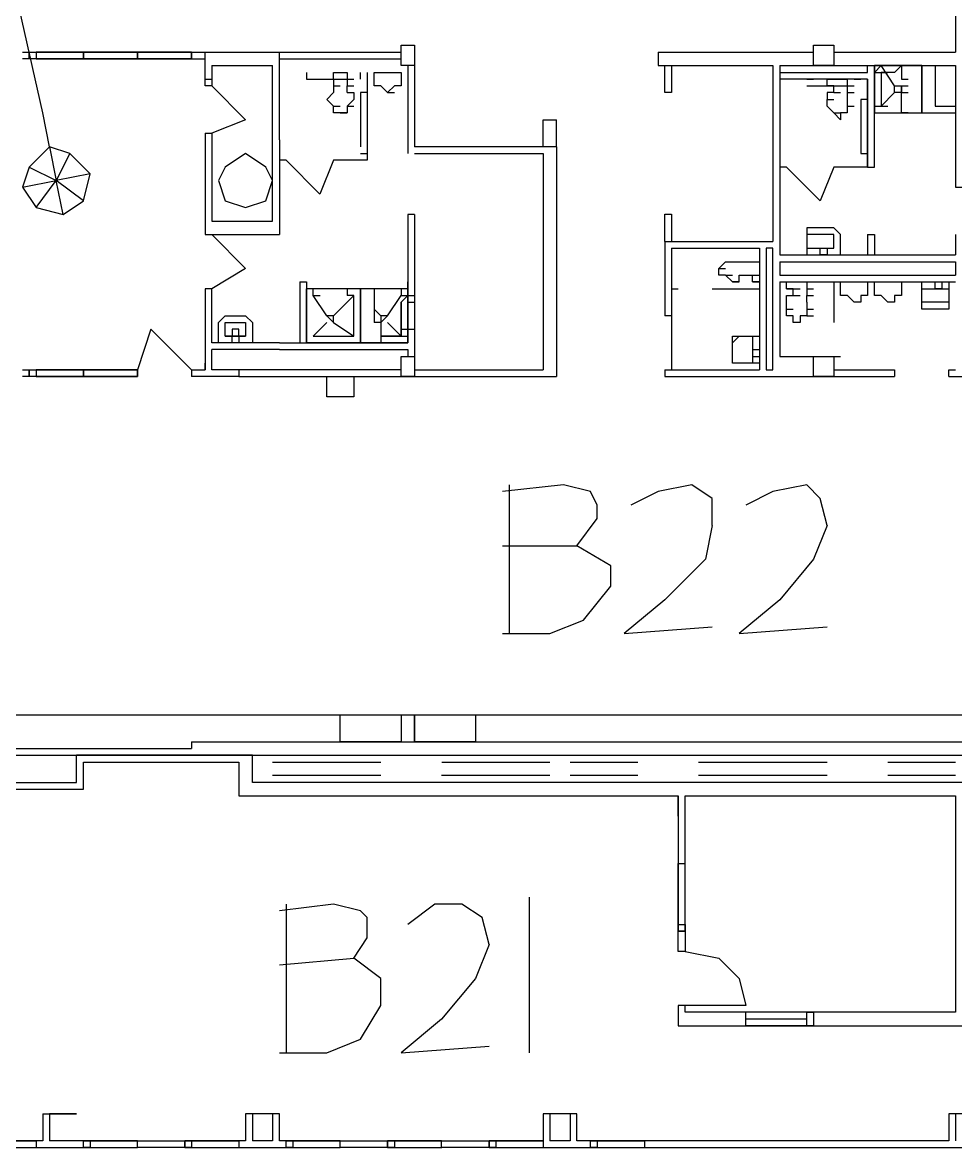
# Model space of a CAD drawing. Extents: x 0 to 97.8, y 0 to 68.3.
# Drawn here: x 34.96 to 43.72, y 24.16 to 34.73 of the extents above; entities that cross this region are included whole.
import ezdxf

# ---------------------------------------------------------------- set-up
doc = ezdxf.new("R2010")
doc.units = 0

msp = doc.modelspace()

# ---------------------------------------------------------------- linework, layer by layer
at = {"layer": 'Layer 1'}
for p, q in [((35.14755, 33.877288), (33.496552, 41.243278)), ((43.719854, 35.591997), (43.719854, 34.448999)), ((34.956812, 34.448893), (35.020312, 34.448893)), ((35.020312, 34.448893), (35.020312, 34.385366)), ((35.020497, 34.44876), (35.083997, 34.44876)), ((35.020497, 34.38526), (35.020497, 34.44876)), ((35.020497, 34.44876), (35.528496, 34.44876)), ((35.020497, 34.38526), (35.020497, 34.44876)), ((35.528338, 34.448893), (35.083838, 34.448893)), ((35.528417, 34.44884), (35.083917, 34.44884)), ((35.083997, 34.44876), (35.083997, 34.38526)), ((35.528232, 34.44876), (36.036231, 34.44876)), ((35.528232, 34.38526), (35.528232, 34.44876)), ((35.528338, 34.448893), (35.528338, 34.448893)), ((35.528338, 34.448893), (35.528338, 34.448893)), ((36.036337, 34.448893), (35.528338, 34.448893)), ((35.528338, 34.448893), (35.528338, 34.385366)), ((35.528338, 34.385366), (35.528338, 34.448893)), ((36.036337, 34.44884), (35.528338, 34.44884)), ((35.528496, 34.44876), (35.528496, 34.38526)), ((36.036231, 34.44876), (36.54423, 34.44876)), ((36.036231, 34.38526), (36.036231, 34.44876)), ((36.036231, 34.44876), (36.036231, 34.38526)), ((36.54431, 34.448893), (36.03631, 34.448893)), ((36.036337, 34.448893), (36.036337, 34.448893)), ((36.036337, 34.448893), (36.036337, 34.448893)), ((36.036337, 34.448893), (36.036337, 34.385366)), ((36.036337, 34.385366), (36.036337, 34.448893)), ((36.544336, 34.44884), (36.036337, 34.44884)), ((36.544204, 34.44876), (38.512966, 34.44876)), ((36.54423, 34.44876), (36.54423, 34.38526)), ((36.54431, 34.448893), (36.54431, 34.385366)), ((36.54431, 34.385366), (36.54431, 34.448893)), ((36.54431, 34.448893), (36.54431, 34.385366)), ((36.67131, 34.194919), (36.67131, 34.448893)), ((36.671336, 34.448866), (37.369835, 34.448866)), ((37.369835, 33.623367), (37.369835, 34.448866)), ((38.512993, 34.512525), (38.639728, 34.512525)), ((38.512993, 34.321761), (38.512993, 34.512525)), ((38.639728, 34.512525), (38.639728, 34.321761)), ((40.925937, 34.448866), (40.925937, 34.321866)), ((40.925963, 34.44876), (42.386197, 34.44876)), ((42.386223, 34.512525), (42.576723, 34.512525)), ((42.386223, 34.321761), (42.386223, 34.512525)), ((42.576723, 34.512525), (42.576723, 34.321761)), ((42.576802, 34.448813), (43.719801, 34.448813)), ((35.020312, 34.385366), (34.956812, 34.385366)), ((35.083997, 34.38526), (35.020497, 34.38526)), ((35.528496, 34.38526), (35.020497, 34.38526)), ((35.083917, 34.38534), (35.528417, 34.38534)), ((36.036231, 34.38526), (35.528232, 34.38526)), ((35.528338, 34.38534), (36.036337, 34.38534)), ((36.54423, 34.38526), (36.036231, 34.38526)), ((36.036337, 34.38534), (36.544336, 34.38534)), ((36.544336, 34.385313), (36.671336, 34.385313)), ((37.369835, 33.623394), (37.369835, 34.385366)), ((37.369835, 34.385313), (38.512834, 34.385313)), ((36.734836, 34.321866), (36.734836, 34.194867)), ((36.734836, 34.321866), (37.306335, 34.321866)), ((37.306362, 32.861395), (37.306362, 34.321866)), ((37.369835, 34.258472), (37.369835, 34.258472)), ((37.369835, 34.258472), (37.369835, 34.258472)), ((37.623835, 34.258472), (37.623835, 34.194946)), ((37.877808, 34.258366), (37.941308, 34.258366)), ((37.87794, 34.194867), (37.87794, 34.258366)), ((37.941361, 34.258472), (38.004861, 34.258472)), ((38.004861, 34.258472), (38.004861, 34.194946)), ((38.131808, 34.194919), (38.131808, 34.258393)), ((38.195361, 34.258472), (38.195361, 33.432947)), ((38.258913, 34.131446), (38.258913, 34.258472)), ((38.258913, 34.258472), (38.512913, 34.258472)), ((38.512913, 34.258472), (38.512913, 34.131446)), ((38.512913, 34.258472), (38.512913, 34.258472)), ((38.639728, 34.321761), (38.512993, 34.321761)), ((38.576598, 34.321866), (38.576598, 33.623367)), ((38.639834, 34.321866), (38.639834, 33.559867)), ((40.925963, 34.321761), (42.005462, 34.321761)), ((40.989172, 34.067867), (40.989172, 34.321866)), ((41.052672, 34.321866), (41.052672, 34.067867)), ((42.005567, 34.321813), (42.005567, 32.67108)), ((42.068776, 34.321761), (43.719774, 34.321761)), ((42.068776, 34.258472), (42.894275, 34.258472)), ((42.068803, 34.321813), (42.068803, 32.67108)), ((42.576723, 34.321761), (42.386223, 34.321761)), ((42.894196, 34.25834), (42.894196, 34.321866)), ((43.402275, 34.321761), (42.957775, 34.321761)), ((42.957802, 33.369394), (42.957802, 34.321893)), ((42.957855, 34.321761), (42.957855, 33.877261)), ((42.957855, 34.321761), (42.957855, 33.877261)), ((42.957855, 34.321761), (43.402354, 34.321761)), ((42.957855, 33.94092), (42.957855, 34.321655)), ((42.957855, 34.321655), (42.957855, 33.877393)), ((42.957855, 33.94092), (42.957855, 34.321655)), ((42.957855, 34.321655), (42.957855, 33.877393)), ((42.957855, 34.258472), (42.957855, 33.940973)), ((42.957855, 34.258472), (43.021355, 34.258472)), ((43.021407, 34.321761), (42.957908, 34.258525)), ((43.211854, 34.321787), (43.021355, 34.321787)), ((43.148354, 34.321708), (43.021355, 34.321708)), ((43.021355, 34.258472), (43.084854, 34.258472)), ((43.148354, 34.258472), (43.021355, 34.258472)), ((43.021355, 34.258472), (43.021355, 33.940973)), ((43.148275, 34.131367), (43.02154, 34.321866)), ((43.02154, 34.321787), (43.08504, 34.321787)), ((43.148275, 34.321761), (43.211775, 34.321761)), ((43.148275, 34.321761), (43.211775, 34.321761)), ((43.148275, 34.258472), (43.211775, 34.321681)), ((43.148354, 34.321708), (43.211854, 34.321708)), ((43.211775, 34.321761), (43.211775, 34.195025)), ((43.402275, 33.877367), (43.402275, 34.321866)), ((43.402301, 34.321628), (43.402301, 33.877393)), ((43.402354, 34.321761), (43.402354, 33.877261)), ((43.529301, 34.321628), (43.529301, 33.940893)), ((43.719827, 34.321761), (43.719827, 33.179027)), ((36.67123, 34.194734), (36.73473, 34.194734)), ((36.67123, 34.131234), (36.67123, 34.194734)), ((36.73473, 34.131234), (36.67123, 34.131234)), ((36.671283, 34.194787), (36.734783, 34.194787)), ((36.73473, 34.194734), (36.73473, 34.131234)), ((37.052283, 33.813814), (36.734783, 34.131314)), ((37.623835, 34.194946), (38.068334, 34.194946)), ((37.877808, 34.194919), (37.877808, 34.131393)), ((37.877808, 34.194919), (37.941308, 34.194919)), ((37.877808, 34.131367), (37.941308, 34.131367)), ((37.877808, 34.131367), (37.941308, 34.131367)), ((37.877808, 34.131367), (37.877808, 34.06784)), ((37.87794, 34.194919), (37.94144, 34.194919)), ((37.87794, 34.13142), (37.94144, 34.13142)), ((37.87794, 34.131367), (37.94144, 34.131367)), ((37.87794, 34.131367), (37.94144, 34.131367)), ((38.004808, 34.194867), (38.004808, 34.131367)), ((38.004808, 34.131367), (38.068308, 34.131367)), ((38.00494, 34.194919), (38.068176, 34.194919)), ((38.00494, 34.194919), (38.068176, 34.194919)), ((38.00494, 34.131367), (38.068176, 34.131367)), ((38.00494, 34.131367), (38.068176, 34.131367)), ((38.00494, 34.131367), (38.068176, 34.131367)), ((38.00494, 34.131367), (38.068176, 34.131367)), ((38.00494, 34.067787), (38.00494, 34.131287)), ((38.322413, 34.131446), (38.258913, 34.131446)), ((38.385913, 34.067708), (38.322413, 34.131446)), ((38.449413, 34.131446), (38.385913, 34.067708)), ((38.512913, 34.131446), (38.449413, 34.131446)), ((42.894302, 34.194893), (42.068803, 34.194893)), ((42.32275, 34.194919), (42.38625, 34.194919)), ((42.32275, 34.131367), (42.767514, 34.131367)), ((42.513355, 34.194787), (42.576855, 34.194787)), ((42.576855, 34.131393), (42.513355, 34.131393)), ((42.513355, 34.131367), (42.576855, 34.131367)), ((42.513435, 34.131367), (42.513435, 34.194867)), ((42.513514, 34.19484), (42.640249, 34.19484)), ((42.576749, 34.13134), (42.640249, 34.13134)), ((42.576749, 34.13134), (42.640249, 34.13134)), ((42.576855, 34.06784), (42.576855, 34.131367)), ((42.576855, 34.131367), (42.640355, 34.131367)), ((42.640302, 34.194919), (42.703802, 34.194919)), ((42.703749, 34.131367), (42.767514, 34.131367)), ((42.703749, 34.13134), (42.767514, 34.13134)), ((42.703749, 34.13134), (42.767514, 34.13134)), ((42.703855, 34.194867), (42.703855, 34.131367)), ((42.703855, 34.131367), (42.767355, 34.131367)), ((42.703855, 34.131367), (42.703855, 34.06784)), ((42.703855, 34.131367), (42.767355, 34.131367)), ((42.767434, 34.194919), (42.83067, 34.194919)), ((42.894302, 33.369394), (42.894302, 34.194893)), ((42.894302, 34.194893), (42.894302, 33.369368)), ((43.148222, 34.131261), (43.211722, 34.131261)), ((43.148222, 34.067761), (43.148222, 34.131261)), ((43.148222, 34.131261), (43.211722, 34.131261)), ((43.148222, 34.067761), (43.148222, 34.131261)), ((43.211722, 34.131261), (43.211722, 34.067761)), ((43.211722, 34.131261), (43.211722, 34.067761)), ((43.211854, 34.19484), (43.275354, 34.19484)), ((43.211854, 34.131367), (43.275354, 34.131367)), ((43.211854, 33.87734), (43.211854, 34.13134)), ((37.814308, 34.004631), (37.877808, 34.067867)), ((38.00494, 34.067787), (38.068176, 34.067787)), ((38.068176, 34.067787), (38.068176, 34.004552)), ((38.195361, 34.067787), (38.131861, 34.067787)), ((38.131861, 34.067787), (38.131861, 33.559762)), ((38.385781, 34.067787), (38.449281, 34.067787)), ((41.052672, 34.067867), (40.989172, 34.067867)), ((42.576749, 34.067787), (42.513514, 34.067787)), ((42.513514, 34.067787), (42.513514, 34.004552)), ((42.576855, 34.067787), (42.640355, 34.067787)), ((42.576855, 34.067629), (42.640355, 34.067629)), ((42.703749, 34.06784), (42.767514, 34.06784)), ((42.703855, 34.067787), (42.703855, 33.941052)), ((42.703855, 34.067787), (42.767355, 34.067787)), ((42.703855, 34.067787), (42.767355, 34.067787)), ((43.148275, 34.067787), (43.02154, 33.941052)), ((43.148275, 34.067787), (43.02154, 33.941052)), ((43.211722, 34.067761), (43.148222, 34.067761)), ((43.211722, 34.067761), (43.148222, 34.067761)), ((43.211854, 34.067787), (43.275354, 34.067787)), ((43.211854, 34.067787), (43.275354, 34.067787)), ((37.87794, 33.940867), (37.814176, 34.004631)), ((37.877808, 33.94092), (37.941308, 33.94092)), ((37.877808, 33.94092), (37.941308, 33.94092)), ((37.87794, 33.877393), (37.87794, 33.94092)), ((38.068176, 34.00442), (38.00494, 33.94092)), ((38.00494, 33.94092), (38.068176, 33.94092)), ((38.00494, 33.94092), (38.00494, 33.877393)), ((42.513355, 33.941052), (42.513355, 34.004552)), ((42.513514, 34.004605), (42.576749, 34.004605)), ((42.576749, 33.877367), (42.513514, 33.940867)), ((42.703855, 33.940893), (42.767355, 33.940893)), ((42.703855, 33.940867), (42.703855, 33.87734)), ((42.894302, 34.004499), (42.830802, 34.004499)), ((42.830802, 34.004499), (42.830802, 33.496473)), ((42.957855, 33.940973), (43.021355, 33.940973)), ((42.957855, 33.94092), (43.021355, 33.94092)), ((42.957855, 33.94092), (43.021355, 33.94092)), ((43.021407, 33.94092), (43.084907, 33.94092)), ((43.02154, 33.941052), (43.08504, 33.941052)), ((43.529301, 33.940893), (43.719801, 33.940893)), ((35.21105, 33.559814), (35.14755, 33.877288)), ((37.052336, 33.813867), (36.734836, 33.686867)), ((37.941361, 33.877367), (37.877861, 33.877367)), ((37.941308, 33.877367), (38.004808, 33.877367)), ((38.00494, 33.877393), (37.94144, 33.877393)), ((39.846438, 33.813867), (39.973173, 33.813867)), ((39.846464, 33.559762), (39.846464, 33.813761)), ((39.9732, 33.559762), (39.9732, 33.813761)), ((42.576749, 33.877367), (42.640249, 33.877367)), ((42.640302, 33.813814), (42.576802, 33.877314)), ((42.576855, 33.877367), (42.640355, 33.877367)), ((42.640249, 33.87734), (42.640249, 33.813841)), ((42.703855, 33.877367), (42.640355, 33.877367)), ((42.957855, 33.877261), (43.402354, 33.877261)), ((42.957855, 33.877261), (43.402354, 33.877261)), ((43.021407, 33.877393), (43.084907, 33.877393)), ((43.021407, 33.877367), (43.084907, 33.877367)), ((43.021407, 33.877367), (43.084907, 33.877367)), ((43.02154, 33.877288), (43.08504, 33.877288)), ((43.275407, 33.877367), (43.211907, 33.877367)), ((43.402301, 33.877393), (43.719801, 33.877393)), ((36.67131, 33.686788), (36.67131, 32.734289)), ((36.671415, 33.686814), (36.734915, 33.686814)), ((36.734836, 33.686867), (36.734836, 32.861368)), ((36.734862, 33.686947), (36.734862, 33.686947)), ((36.734862, 33.686947), (36.734862, 33.686947)), ((37.369968, 33.623261), (37.369968, 33.496526)), ((38.576466, 33.623367), (38.576466, 33.496632)), ((35.21105, 33.559814), (35.020285, 33.369288)), ((35.40147, 33.496473), (35.21097, 33.559709)), ((35.21097, 33.559709), (35.27447, 33.242209)), ((35.401417, 33.496553), (35.274417, 33.242288)), ((35.591917, 33.305788), (35.401417, 33.496553)), ((37.052283, 33.496526), (36.861783, 33.369262)), ((37.243047, 33.369262), (37.052283, 33.496526)), ((37.369809, 33.496553), (37.369809, 32.734289)), ((38.131808, 33.496473), (38.195308, 33.496473)), ((39.973279, 33.559814), (38.639781, 33.559814)), ((38.639834, 33.496632), (39.846332, 33.496632)), ((39.846306, 33.496553), (39.846306, 31.464291)), ((39.973305, 33.559814), (39.973305, 31.400817)), ((42.830802, 33.496473), (42.894302, 33.496473)), ((37.433362, 33.432947), (37.369862, 33.432947)), ((37.750861, 33.115447), (37.433362, 33.432947)), ((37.877861, 33.432947), (37.750861, 33.115447)), ((38.195361, 33.432947), (37.877861, 33.432947)), ((35.020365, 33.369394), (34.956865, 33.178894)), ((35.020285, 33.369288), (35.274285, 33.242315)), ((35.591837, 33.305815), (35.274338, 33.242315)), ((35.528338, 33.051815), (35.591837, 33.305815)), ((36.861783, 33.369262), (36.798283, 33.242262)), ((37.306282, 33.242262), (37.243047, 33.369262)), ((42.132303, 33.369394), (42.068803, 33.369394)), ((42.449802, 33.051894), (42.132303, 33.369394)), ((42.576802, 33.369394), (42.449802, 33.051894)), ((42.894302, 33.369394), (42.576802, 33.369394)), ((42.894302, 33.369394), (42.957802, 33.369394)), ((34.956812, 33.178947), (35.083812, 32.988156)), ((34.956865, 33.178894), (35.274364, 33.242394)), ((35.083812, 32.988156), (35.274311, 33.242156)), ((35.337917, 32.925), (35.274417, 33.242235)), ((35.528417, 33.051683), (35.274417, 33.242183)), ((36.798283, 33.242262), (36.861783, 33.051736)), ((37.243047, 33.051736), (37.306282, 33.242262)), ((37.306282, 33.242262), (37.306282, 33.242262)), ((43.719827, 33.179027), (43.846827, 33.179027)), ((35.083917, 32.988236), (35.337917, 32.925)), ((35.337917, 32.924974), (35.528417, 33.051683)), ((36.861783, 33.051736), (37.052283, 32.988236)), ((37.052283, 32.988236), (37.243047, 33.051736)), ((36.734862, 32.861395), (37.306362, 32.861395)), ((38.576572, 32.925053), (38.576572, 31.71829)), ((38.639834, 32.924868), (38.576598, 32.924868)), ((38.639807, 32.925053), (38.639807, 31.464291)), ((41.052672, 32.924868), (40.989172, 32.924868)), ((40.989304, 32.67108), (40.989304, 32.92508)), ((41.052804, 32.92508), (41.052804, 32.67108)), ((42.576749, 32.797842), (42.32275, 32.797842)), ((42.32275, 32.797842), (42.32275, 32.543869)), ((42.640249, 32.734368), (42.576749, 32.797842)), ((36.67131, 32.734263), (36.67131, 32.734263)), ((36.67131, 32.734263), (36.67131, 32.734263)), ((36.67131, 32.734263), (37.369809, 32.734263)), ((37.052362, 32.417001), (36.734862, 32.734236)), ((40.989198, 32.671027), (40.989198, 31.972264)), ((40.989304, 32.670895), (42.005567, 32.670895)), ((42.068697, 32.671027), (42.068697, 32.543763)), ((42.576617, 32.73413), (42.322882, 32.73413)), ((42.322882, 32.73413), (42.322882, 32.607421)), ((42.576617, 32.607421), (42.576617, 32.73413)), ((42.640249, 32.543869), (42.640249, 32.734368)), ((42.89417, 32.734157), (42.89417, 32.543922)), ((42.894302, 32.734263), (42.957802, 32.734263)), ((42.957802, 32.734263), (42.957802, 32.543763)), ((43.719854, 32.734315), (43.719854, 32.543816)), ((41.052698, 32.607527), (41.052698, 31.972264)), ((41.052804, 32.607395), (41.878303, 32.607395)), ((41.878303, 32.607395), (41.878303, 31.464396)), ((42.005462, 32.607316), (41.941962, 32.607316)), ((41.941962, 32.607316), (41.941962, 31.464317)), ((42.005462, 31.464317), (42.005462, 32.607316)), ((42.068776, 32.543789), (43.719774, 32.543789)), ((42.32275, 32.607421), (42.449749, 32.607421)), ((42.32275, 32.543869), (42.640249, 32.543869)), ((42.32275, 32.543869), (42.32275, 32.543869)), ((42.322882, 32.607421), (42.449882, 32.607421)), ((42.449882, 32.607421), (42.513382, 32.607421)), ((42.449882, 32.607421), (42.576617, 32.607421)), ((42.449882, 32.607421), (42.449882, 32.607421)), ((42.449882, 32.607421), (42.513382, 32.607421)), ((42.449935, 32.607421), (42.513435, 32.607421)), ((42.449988, 32.607236), (42.513487, 32.607236)), ((42.449988, 32.543736), (42.449988, 32.607236)), ((42.513487, 32.543736), (42.449988, 32.543736)), ((42.513435, 32.607421), (42.57667, 32.607421)), ((42.513487, 32.607236), (42.513487, 32.543736)), ((41.497489, 32.417001), (41.560724, 32.48021)), ((41.560777, 32.480369), (41.624277, 32.480369)), ((41.560777, 32.480369), (41.624277, 32.480369)), ((41.624356, 32.480289), (41.687856, 32.480289)), ((41.68783, 32.48021), (41.751594, 32.48021)), ((41.751488, 32.48021), (41.814724, 32.48021)), ((41.751541, 32.480369), (41.814777, 32.480369)), ((41.751541, 32.480369), (41.814777, 32.480369)), ((41.751541, 32.480289), (41.814777, 32.480289)), ((41.751594, 32.48021), (41.81483, 32.48021)), ((41.814777, 32.480369), (41.878277, 32.480369)), ((41.814777, 32.480289), (41.878277, 32.480289)), ((41.814777, 32.480289), (41.878277, 32.480289)), ((41.814777, 32.480289), (41.878277, 32.480289)), ((41.814777, 32.480289), (41.878277, 32.480289)), ((41.878277, 32.480289), (41.878277, 32.417054)), ((42.068776, 32.480289), (43.719774, 32.480289)), ((42.068776, 32.480289), (42.068776, 32.353554)), ((43.719774, 32.480289), (43.719774, 32.353554)), ((37.052283, 32.417001), (36.734783, 32.226237)), ((41.497489, 32.416975), (41.560724, 32.416975)), ((41.497489, 32.353422), (41.497489, 32.416922)), ((41.560777, 32.353422), (41.497542, 32.353422)), ((41.560777, 32.353369), (41.624277, 32.353369)), ((41.624277, 32.289869), (41.560777, 32.353369)), ((41.687909, 32.289869), (41.687909, 32.353369)), ((41.687909, 32.353369), (41.751409, 32.353369)), ((41.751462, 32.353422), (41.814697, 32.353422)), ((41.751462, 32.353422), (41.814697, 32.353422)), ((41.751541, 32.353554), (41.814777, 32.353554)), ((41.751541, 32.353554), (41.814777, 32.353554)), ((41.814724, 32.353475), (41.878224, 32.353475)), ((41.814724, 32.289975), (41.814724, 32.353475)), ((41.87833, 32.416975), (41.87833, 32.289975)), ((42.068776, 32.353554), (43.719774, 32.353554)), ((36.734942, 32.226157), (36.671177, 32.226157)), ((36.67131, 32.226316), (36.67131, 31.464317)), ((36.734862, 31.718343), (36.734862, 32.226343)), ((36.734862, 32.226316), (36.734862, 32.226316)), ((36.734862, 32.226316), (36.734862, 32.226316)), ((37.560229, 32.289895), (37.560229, 31.718396)), ((37.560256, 32.289869), (37.623756, 32.289869)), ((37.623756, 32.289869), (37.623756, 31.718343)), ((37.623808, 31.71829), (37.623808, 32.226316)), ((37.623808, 31.71829), (37.623808, 32.226316)), ((38.131808, 32.22629), (37.623808, 32.22629)), ((38.131834, 32.226237), (37.623835, 32.226237)), ((37.687388, 32.162975), (37.687388, 32.22621)), ((37.687388, 32.162975), (37.687388, 32.22621)), ((38.004887, 32.22621), (38.004887, 32.162975)), ((38.004887, 32.22621), (38.004887, 32.162975)), ((38.131702, 31.71829), (38.131702, 32.226316)), ((38.576466, 32.22629), (38.131702, 32.22629)), ((38.576466, 32.22629), (38.131702, 32.22629)), ((38.131808, 32.226316), (38.131808, 31.71829)), ((38.131808, 32.226316), (38.131808, 31.71829)), ((38.131808, 32.226316), (38.131808, 31.71829)), ((38.131808, 31.71829), (38.131808, 32.22629)), ((38.131834, 31.718237), (38.131834, 32.226237)), ((38.258913, 32.226316), (38.258913, 32.163081)), ((38.512913, 32.226316), (38.512913, 32.163081)), ((38.512913, 32.226316), (38.512913, 32.163081)), ((38.57636, 31.718237), (38.57636, 32.289737)), ((38.576466, 32.226316), (38.576466, 31.71829)), ((38.576466, 32.226316), (38.576466, 31.71829)), ((38.576466, 31.71829), (38.576466, 32.22629)), ((38.576466, 31.71829), (38.576466, 32.22629)), ((41.052698, 32.226263), (41.116463, 32.226263)), ((41.433962, 32.226263), (41.878462, 32.226263)), ((41.624224, 32.289975), (41.687989, 32.289975)), ((41.68783, 32.289975), (41.62433, 32.289975)), ((41.814777, 32.289869), (41.878277, 32.289869)), ((41.878277, 32.289869), (41.814777, 32.289869)), ((41.814777, 32.289869), (41.878277, 32.289869)), ((42.068776, 32.28979), (43.719774, 32.28979)), ((42.068776, 32.28979), (42.068776, 31.591555)), ((42.195988, 32.226184), (42.132223, 32.226184)), ((42.132223, 32.226184), (42.195988, 32.226184)), ((42.132329, 32.226316), (42.132329, 32.289816)), ((42.132329, 32.289816), (42.259329, 32.289816)), ((42.132329, 32.226316), (42.195829, 32.226316)), ((42.195961, 32.22621), (42.259461, 32.22621)), ((42.195988, 32.162948), (42.195988, 32.226184)), ((42.196014, 32.226316), (42.259514, 32.226316)), ((42.196014, 32.226316), (42.259514, 32.226316)), ((42.259461, 32.289869), (42.322697, 32.289869)), ((42.322697, 32.22621), (42.386197, 32.22621)), ((42.322697, 32.22621), (42.386197, 32.22621)), ((42.322723, 32.226184), (42.322723, 32.162948)), ((42.322723, 32.226184), (42.386223, 32.226184)), ((42.32275, 32.289869), (42.32275, 32.226343)), ((42.32275, 32.226316), (42.38625, 32.226316)), ((42.32275, 32.226316), (42.38625, 32.226316)), ((42.576723, 32.289948), (42.576723, 31.908949)), ((42.640434, 32.162948), (42.640434, 32.289948)), ((42.640434, 32.289948), (42.89417, 32.289948)), ((42.894302, 32.289869), (42.894302, 32.163134)), ((42.957987, 32.162948), (42.957987, 32.289948)), ((42.957987, 32.289948), (43.211722, 32.289948)), ((43.211854, 32.289869), (43.211854, 32.163134)), ((43.402222, 32.289763), (43.656221, 32.289763)), ((43.402222, 32.035763), (43.402222, 32.289763)), ((43.402275, 32.226316), (43.529275, 32.226316)), ((43.402407, 32.099581), (43.402407, 32.226316)), ((43.402407, 32.226316), (43.529407, 32.226316)), ((43.529407, 32.226316), (43.592907, 32.226316)), ((43.529407, 32.226316), (43.656142, 32.226316)), ((43.529407, 32.226316), (43.529407, 32.226316)), ((43.529407, 32.226316), (43.529407, 32.226316)), ((43.529407, 32.226316), (43.529407, 32.226316)), ((43.529486, 32.289737), (43.592986, 32.289737)), ((43.529486, 32.226237), (43.529486, 32.289737)), ((43.592986, 32.226237), (43.529486, 32.226237)), ((43.529539, 32.226237), (43.593039, 32.226237)), ((43.592986, 32.289737), (43.592986, 32.226237)), ((43.593039, 32.226237), (43.656274, 32.226237)), ((43.656142, 32.226316), (43.656142, 32.099581)), ((43.656221, 32.289763), (43.656221, 32.035763)), ((37.623888, 32.162869), (37.623888, 31.781896)), ((37.623888, 32.162869), (37.623888, 31.781896)), ((37.814308, 31.97229), (37.687308, 32.163054)), ((37.687308, 32.163054), (37.751073, 32.163054)), ((37.814335, 31.972237), (37.687335, 32.163001)), ((37.687335, 32.163001), (37.750835, 32.163001)), ((37.687388, 32.162869), (37.750888, 32.162869)), ((37.687388, 32.162869), (37.750888, 32.162869)), ((37.877808, 31.97229), (38.068308, 32.163054)), ((37.877835, 31.972237), (38.068334, 32.163001)), ((38.068228, 32.163001), (38.004993, 32.163001)), ((38.068228, 32.163001), (38.004993, 32.163001)), ((38.068123, 31.781896), (38.068123, 32.162869)), ((38.068123, 31.781896), (38.068123, 32.162869)), ((38.258966, 32.163001), (38.258966, 31.909002)), ((38.385781, 31.972316), (38.512781, 32.163054)), ((38.385781, 31.97229), (38.512781, 32.163028)), ((38.512913, 32.163001), (38.576413, 32.163001)), ((38.512913, 32.163001), (38.576413, 32.163001)), ((38.576466, 32.163001), (38.512966, 32.099475)), ((38.576466, 32.163001), (38.576466, 32.099475)), ((38.576466, 32.163001), (38.639701, 32.163001)), ((38.576466, 31.781896), (38.576466, 32.162869)), ((38.576466, 31.781896), (38.576466, 32.162869)), ((42.132329, 32.035869), (42.132329, 32.162869)), ((42.132462, 32.163134), (42.195961, 32.163134)), ((42.195961, 32.163134), (42.259461, 32.163134)), ((42.196014, 32.163081), (42.259514, 32.163081)), ((42.32275, 32.163001), (42.38625, 32.163001)), ((42.32275, 32.099449), (42.32275, 32.162948)), ((42.703934, 32.162948), (42.640434, 32.162948)), ((42.767434, 32.099449), (42.703934, 32.162948)), ((42.894302, 32.163134), (42.830802, 32.163134)), ((42.830802, 32.163134), (42.830802, 32.099343)), ((43.021487, 32.162948), (42.957987, 32.162948)), ((43.084987, 32.099449), (43.021487, 32.162948)), ((43.211854, 32.163134), (43.148354, 32.163134)), ((43.148354, 32.163134), (43.148354, 32.099343)), ((38.322493, 31.972316), (38.258993, 32.035816)), ((38.322493, 31.972316), (38.258993, 32.035816)), ((38.512913, 31.781896), (38.512913, 32.099396)), ((38.512913, 32.099396), (38.512913, 31.781896)), ((38.576492, 32.099396), (38.639728, 32.099396)), ((42.13225, 31.972316), (42.13225, 32.035816)), ((42.13225, 32.035816), (42.196014, 32.035816)), ((42.322697, 32.099369), (42.322697, 32.035869)), ((42.322697, 32.035711), (42.386197, 32.035711)), ((42.32275, 32.035816), (42.32275, 31.972316)), ((42.830722, 32.099449), (42.767487, 32.099449)), ((43.148275, 32.099449), (43.08504, 32.099449)), ((43.656221, 32.035763), (43.402222, 32.035763)), ((43.656142, 32.099581), (43.402407, 32.099581)), ((36.798336, 31.909055), (36.861836, 31.97229)), ((36.798336, 31.71829), (36.798336, 31.909055)), ((36.861783, 31.781896), (36.861783, 31.908896)), ((36.861783, 31.908896), (37.052283, 31.908896)), ((36.861836, 31.97229), (37.052336, 31.97229)), ((37.052283, 31.908896), (37.052283, 31.781896)), ((37.052336, 31.97229), (37.115836, 31.909055)), ((37.115836, 31.909055), (37.115836, 31.71829)), ((37.687308, 31.78179), (37.814308, 31.909055)), ((37.687335, 31.781737), (37.814335, 31.909002)), ((37.877808, 31.972316), (37.814308, 31.972316)), ((37.814308, 31.972316), (37.877808, 31.909081)), ((37.877808, 31.972316), (37.814308, 31.972316)), ((37.814308, 31.972316), (37.877808, 31.909081)), ((37.877808, 31.909081), (37.877808, 31.972316)), ((37.877808, 31.972316), (37.877808, 31.972316)), ((37.877808, 31.909081), (37.877808, 31.972316)), ((37.877808, 31.972316), (37.877808, 31.972316)), ((37.877808, 31.908975), (38.068308, 31.781975)), ((37.877808, 31.908975), (38.068308, 31.781975)), ((38.322493, 31.908975), (38.258993, 31.908975)), ((38.322493, 31.972316), (38.322493, 31.909081)), ((38.322493, 31.909081), (38.385728, 31.972316)), ((38.385728, 31.972316), (38.322493, 31.972316)), ((38.322493, 31.972316), (38.322493, 31.972316)), ((38.322493, 31.972316), (38.322493, 31.909081)), ((38.322493, 31.909081), (38.385728, 31.972316)), ((38.385728, 31.972316), (38.322493, 31.972316)), ((38.322493, 31.972316), (38.322493, 31.972316)), ((38.322493, 31.909081), (38.322493, 31.718317)), ((38.385781, 31.908975), (38.512781, 31.781975)), ((41.052936, 31.972422), (40.989172, 31.972422)), ((41.052804, 31.972316), (41.052804, 31.464291)), ((42.195882, 31.972211), (42.132382, 31.972211)), ((42.195882, 31.908975), (42.195882, 31.972211)), ((42.259461, 31.909002), (42.195961, 31.909002)), ((42.259461, 31.972316), (42.259461, 31.909081)), ((42.32275, 31.972316), (42.259514, 31.972316)), ((42.32275, 31.972316), (42.38625, 31.972316)), ((36.163469, 31.845528), (36.036205, 31.464264)), ((36.163443, 31.845422), (36.544178, 31.464423)), ((36.988836, 31.845396), (36.925336, 31.845396)), ((36.925336, 31.845396), (36.925336, 31.781896)), ((36.988836, 31.781896), (36.988836, 31.845396)), ((38.512966, 31.845449), (38.576466, 31.845449)), ((38.576466, 31.845449), (38.576466, 31.781922)), ((38.576466, 31.845449), (38.639701, 31.845449)), ((37.369862, 31.718317), (36.734862, 31.718317)), ((37.115836, 31.71829), (36.798336, 31.71829)), ((36.925283, 31.781896), (36.861783, 31.781896)), ((36.861862, 31.781896), (36.925362, 31.781896)), ((36.92523, 31.781764), (36.98873, 31.781764)), ((36.92523, 31.718264), (36.92523, 31.781764)), ((36.98873, 31.718264), (36.92523, 31.718264)), ((36.925283, 31.781896), (36.988783, 31.781896)), ((37.052283, 31.781896), (36.925283, 31.781896)), ((36.98873, 31.781764), (36.98873, 31.718264)), ((37.052283, 31.781896), (36.988783, 31.781896)), ((36.988942, 31.781922), (37.052177, 31.781922)), ((37.115836, 31.71829), (37.115836, 31.71829)), ((37.369809, 31.718264), (38.576572, 31.718264)), ((38.131808, 31.71829), (37.623808, 31.71829)), ((38.131808, 31.71829), (37.623808, 31.71829)), ((37.687388, 31.781896), (37.750888, 31.781896)), ((37.687388, 31.781896), (38.068123, 31.781896)), ((37.687388, 31.781896), (37.750888, 31.781896)), ((37.687388, 31.781896), (38.068123, 31.781896)), ((38.576466, 31.71829), (38.131702, 31.71829)), ((38.576466, 31.71829), (38.131702, 31.71829)), ((38.512913, 31.781896), (38.322413, 31.781896)), ((38.322413, 31.781896), (38.512913, 31.781896)), ((38.322493, 31.781922), (38.512993, 31.781922)), ((38.322493, 31.781896), (38.385728, 31.781896)), ((38.322493, 31.781896), (38.385728, 31.781896)), ((38.322493, 31.781896), (38.385728, 31.781896)), ((38.322493, 31.781817), (38.385728, 31.781817)), ((38.512781, 31.78179), (38.576545, 31.78179)), ((38.512913, 31.781896), (38.512913, 31.781896)), ((38.512913, 31.781896), (38.576413, 31.781896)), ((38.512966, 31.781922), (38.576466, 31.781922)), ((38.512993, 31.781896), (38.576492, 31.781896)), ((41.624224, 31.782028), (41.878224, 31.782028)), ((41.624224, 31.528029), (41.624224, 31.782028)), ((41.624277, 31.718264), (41.688041, 31.781764)), ((41.624277, 31.528029), (41.624277, 31.718264)), ((41.688041, 31.781764), (41.814777, 31.781764)), ((41.814777, 31.781896), (41.814777, 31.654896)), ((41.814777, 31.781764), (41.814777, 31.654764)), ((41.814777, 31.71829), (41.814777, 31.71829)), ((41.814777, 31.71829), (41.814777, 31.71829)), ((41.878224, 31.782028), (41.878224, 31.528029)), ((36.734862, 31.464317), (36.734862, 31.654817)), ((37.369862, 31.65479), (36.734862, 31.65479)), ((37.369809, 31.654764), (38.576572, 31.654764)), ((38.512993, 31.591529), (38.639728, 31.591529)), ((38.512993, 31.400764), (38.512993, 31.591529)), ((38.57636, 31.654737), (38.57636, 31.591502)), ((38.639728, 31.591529), (38.639728, 31.400764)), ((41.814777, 31.654764), (41.878277, 31.654764)), ((41.814777, 31.654764), (41.814777, 31.591529)), ((41.814777, 31.654764), (41.814777, 31.528029)), ((41.814777, 31.654764), (41.814777, 31.654764)), ((41.814777, 31.654764), (41.814777, 31.654764)), ((41.814777, 31.654764), (41.814777, 31.654764)), ((41.814777, 31.591529), (41.878277, 31.591529)), ((42.068776, 31.591476), (42.386276, 31.591476)), ((42.386223, 31.591529), (42.576723, 31.591529)), ((42.386223, 31.400764), (42.386223, 31.591529)), ((42.576723, 31.591529), (42.576723, 31.400764)), ((42.576776, 31.591555), (42.640276, 31.591555)), ((36.67131, 31.464317), (36.67131, 31.527817)), ((41.878224, 31.528029), (41.624224, 31.528029)), ((41.814777, 31.528029), (41.624277, 31.528029)), ((34.956812, 31.464317), (35.020312, 31.464317)), ((35.020312, 31.400817), (34.956812, 31.400817)), ((35.020312, 31.464317), (35.020312, 31.400817)), ((35.020497, 31.464238), (35.083997, 31.464238)), ((35.020497, 31.400738), (35.020497, 31.464238)), ((35.020497, 31.464238), (35.528496, 31.464238)), ((35.020497, 31.400738), (35.020497, 31.464238)), ((35.083997, 31.400738), (35.020497, 31.400738)), ((35.528496, 31.400738), (35.020497, 31.400738)), ((35.528338, 31.464317), (35.083838, 31.464317)), ((35.528417, 31.464238), (35.083917, 31.464238)), ((35.083917, 31.400738), (35.528417, 31.400738)), ((35.083997, 31.464238), (35.083997, 31.400738)), ((35.528232, 31.464238), (36.036231, 31.464238)), ((35.528232, 31.400738), (35.528232, 31.464238)), ((36.036231, 31.400738), (35.528232, 31.400738)), ((35.528338, 31.464317), (35.528338, 31.464317)), ((35.528338, 31.464317), (35.528338, 31.464317)), ((36.036337, 31.464317), (35.528338, 31.464317)), ((35.528338, 31.464317), (35.528338, 31.400817)), ((35.528338, 31.400817), (35.528338, 31.464317)), ((36.036337, 31.464238), (35.528338, 31.464238)), ((35.528338, 31.400738), (36.036337, 31.400738)), ((35.528496, 31.464238), (35.528496, 31.400738)), ((36.036231, 31.464238), (36.036231, 31.400738)), ((36.036337, 31.464317), (36.036337, 31.400817)), ((36.036337, 31.400817), (36.036337, 31.464317)), ((36.036337, 31.464317), (36.036337, 31.464317)), ((36.036337, 31.464317), (36.036337, 31.464317)), ((36.544204, 31.464264), (36.671204, 31.464264)), ((36.54431, 31.464344), (36.54431, 31.400817)), ((36.54431, 31.400738), (36.54431, 31.400738)), ((36.54431, 31.400738), (36.54431, 31.400738)), ((36.988836, 31.400738), (36.544336, 31.400738)), ((36.988836, 31.464238), (36.734836, 31.464238)), ((36.988862, 31.400738), (39.846359, 31.400738)), ((38.512913, 31.464317), (36.988915, 31.464317)), ((36.988915, 31.464317), (36.988915, 31.400817)), ((37.814229, 31.400738), (38.068228, 31.400738)), ((37.814229, 31.210238), (37.814229, 31.400738)), ((38.068228, 31.400738), (38.068228, 31.210238)), ((38.639728, 31.400764), (38.512993, 31.400764)), ((38.639701, 31.464264), (39.846464, 31.464264)), ((39.846464, 31.400764), (39.9732, 31.400764)), ((40.989198, 31.464264), (40.989198, 31.400764)), ((40.989278, 31.464211), (41.878277, 31.464211)), ((40.989304, 31.400764), (43.148301, 31.400764)), ((41.941777, 31.464211), (42.005541, 31.464211)), ((42.576723, 31.400764), (42.386223, 31.400764)), ((42.576749, 31.464317), (43.148249, 31.464317)), ((43.148249, 31.464317), (43.148249, 31.400817)), ((43.656274, 31.400738), (43.656274, 31.464238)), ((43.656301, 31.400764), (44.0373, 31.400764)), ((43.656354, 31.464317), (43.719854, 31.464317)), ((38.068228, 31.210238), (37.814229, 31.210238)), ((40.036805, 30.384739), (39.465306, 30.321477)), ((39.528859, 30.384792), (39.528859, 28.988032)), ((40.290805, 30.321477), (40.036805, 30.384739)), ((40.354305, 30.194504), (40.290805, 30.321477)), ((40.925989, 30.321583), (40.67199, 30.194292)), ((41.243224, 30.384818), (40.925989, 30.321583)), ((41.433909, 30.257924), (41.243145, 30.38466)), ((42.005515, 30.321583), (41.751515, 30.194292)), ((42.32275, 30.384818), (42.005515, 30.321583)), ((42.449935, 30.257924), (42.32267, 30.38466)), ((41.433909, 30.003951), (41.433909, 30.257924)), ((42.513435, 30.003951), (42.449935, 30.257924)), ((40.354305, 30.067213), (40.354305, 30.194504)), ((40.16407, 29.813213), (40.354305, 30.067213)), ((41.433909, 30.003951), (41.37041, 29.686425)), ((42.513435, 30.003951), (42.386435, 29.686425)), ((39.465359, 29.813293), (40.163858, 29.813293)), ((40.481305, 29.62274), (40.16407, 29.813213)), ((41.37041, 29.686425), (40.989145, 29.305161)), ((42.386435, 29.686425), (42.068671, 29.305161)), ((40.481305, 29.432505), (40.481305, 29.62274)), ((40.227305, 29.114714), (40.481305, 29.432505)), ((40.989145, 29.305161), (40.608411, 28.987926)), ((42.068671, 29.305161), (41.687936, 28.987926)), ((39.91007, 28.988005), (40.227305, 29.114714)), ((39.465306, 28.988005), (39.91007, 28.988005)), ((40.608411, 28.987926), (41.433909, 29.051161)), ((41.687936, 28.987926), (42.513435, 29.051161)), ((34.639603, 28.225821), (38.639834, 28.225821)), ((37.941493, 28.225768), (38.512993, 28.225768)), ((37.941493, 27.971769), (37.941493, 28.225768)), ((38.512993, 28.225768), (38.512993, 27.971769)), ((38.639728, 28.225768), (39.211227, 28.225768)), ((38.639728, 27.971769), (38.639728, 28.225768)), ((38.639887, 28.225821), (38.639887, 27.971821)), ((39.211227, 28.225768), (39.211227, 27.971769)), ((39.211306, 28.225636), (39.211306, 27.971636)), ((39.211333, 28.225742), (45.751825, 28.225742)), ((34.639603, 27.908586), (36.544336, 27.908586)), ((36.54431, 27.971769), (36.54431, 27.908533)), ((36.544336, 27.971821), (45.751825, 27.971821)), ((38.512993, 27.971769), (37.941493, 27.971769)), ((39.211227, 27.971769), (38.639728, 27.971769)), ((34.70268, 27.844927), (45.370931, 27.844927)), ((37.115756, 27.844901), (35.465023, 27.844901)), ((35.465129, 27.590928), (35.465129, 27.844927)), ((37.115836, 27.590875), (37.115836, 27.844875)), ((35.528258, 27.781375), (36.988756, 27.781375)), ((35.528338, 27.527375), (35.528338, 27.781375)), ((36.988836, 27.781375), (36.988836, 27.463875)), ((37.306282, 27.781375), (38.322546, 27.781375)), ((38.89378, 27.781375), (39.910044, 27.781375)), ((40.100411, 27.781375), (40.735146, 27.781375)), ((41.30691, 27.781375), (42.513408, 27.781375)), ((43.084987, 27.781375), (43.719721, 27.781375)), ((34.766365, 27.590928), (35.465129, 27.590928)), ((41.11633, 27.590875), (37.115836, 27.590875)), ((38.322493, 27.654507), (37.306229, 27.654507)), ((39.909991, 27.654507), (38.893727, 27.654507)), ((40.735252, 27.654507), (40.100517, 27.654507)), ((43.846827, 27.590875), (41.11633, 27.590875)), ((42.513329, 27.654507), (41.30683, 27.654507)), ((43.719827, 27.654507), (43.085093, 27.654507)), ((34.829944, 27.527375), (35.528443, 27.527375)), ((36.988836, 27.463875), (41.11633, 27.463875)), ((41.116357, 27.273375), (41.116357, 27.463875)), ((41.116357, 27.463822), (41.116357, 26.829061)), ((41.17983, 27.463875), (43.719827, 27.463875)), ((41.179857, 26.828955), (41.179857, 27.463663)), ((43.719748, 27.463901), (43.719748, 25.431904)), ((41.116357, 26.828955), (41.179857, 26.828955)), ((41.116357, 26.828955), (41.116357, 26.828955)), ((41.116357, 26.828955), (41.116357, 26.828955)), ((41.116436, 26.193877), (41.116436, 26.828876)), ((41.116436, 26.828849), (41.116436, 26.19385)), ((41.179936, 26.257429), (41.179936, 26.828902)), ((41.179936, 26.193877), (41.179936, 26.828876)), ((41.179936, 26.19385), (41.179936, 26.828849)), ((37.877835, 26.447744), (37.369835, 26.384244)), ((37.433388, 26.447823), (37.433388, 25.050825)), ((38.131834, 26.384244), (37.877835, 26.447744)), ((38.830466, 26.44785), (38.576466, 26.25735)), ((39.084465, 26.44785), (38.830466, 26.44785)), ((39.274939, 26.321009), (39.084439, 26.447744)), ((39.719306, 25.050746), (39.719306, 26.511509)), ((38.195334, 26.321009), (38.131834, 26.384244)), ((38.195334, 26.130244), (38.195334, 26.321009)), ((39.338439, 26.067009), (39.274939, 26.321009)), ((41.116489, 26.257244), (41.179989, 26.257244)), ((41.116489, 26.193744), (41.116489, 26.257244)), ((41.179989, 26.257244), (41.179989, 26.193744)), ((38.068334, 25.939745), (38.195334, 26.130244)), ((41.116489, 26.194009), (41.179989, 26.194009)), ((41.116489, 26.003509), (41.116489, 26.194009)), ((41.179989, 26.193744), (41.116489, 26.193744)), ((41.179989, 26.194009), (41.179989, 26.003509)), ((39.338439, 26.067009), (39.211439, 25.749509)), ((41.179989, 26.003509), (41.116489, 26.003509)), ((41.179936, 26.00343), (41.497436, 25.939903)), ((37.369888, 25.876324), (38.068123, 25.939824)), ((38.322599, 25.749509), (38.068334, 25.939745)), ((41.497436, 25.939903), (41.687936, 25.74943)), ((38.322599, 25.49551), (38.322599, 25.749509)), ((39.211439, 25.749509), (38.893675, 25.368219)), ((41.687936, 25.74943), (41.751436, 25.49543)), ((38.131834, 25.177746), (38.322599, 25.49551)), ((41.179936, 25.495404), (41.116436, 25.495404)), ((41.116436, 25.495404), (41.116436, 25.304904)), ((41.751436, 25.49543), (41.179936, 25.49543)), ((41.179936, 25.431904), (41.179936, 25.495404)), ((38.893675, 25.368219), (38.51294, 25.050746)), ((41.751462, 25.431772), (41.179963, 25.431772)), ((41.751462, 25.431904), (41.751462, 25.431904)), ((41.751462, 25.431904), (41.751462, 25.431904)), ((41.751462, 25.304772), (41.751462, 25.431772)), ((42.32275, 25.368298), (41.751515, 25.368298)), ((42.386329, 25.431904), (41.751594, 25.431904)), ((42.386329, 25.431772), (41.751594, 25.431772)), ((42.322723, 25.431772), (42.386223, 25.431772)), ((42.322723, 25.304772), (42.322723, 25.431772)), ((42.386223, 25.431772), (42.386223, 25.304772)), ((43.719827, 25.431904), (42.386329, 25.431904)), ((42.386329, 25.431904), (42.386329, 25.304904)), ((41.116357, 25.304772), (41.751356, 25.304772)), ((41.751594, 25.304904), (42.386329, 25.304904)), ((42.386329, 25.304772), (41.751594, 25.304772)), ((42.386223, 25.304772), (42.322723, 25.304772)), ((42.386329, 25.304904), (43.846827, 25.304904)), ((37.814335, 25.050746), (38.131834, 25.177746)), ((37.369835, 25.050746), (37.814335, 25.050746)), ((38.51294, 25.050746), (39.338439, 25.114246)), ((35.147497, 24.479511), (35.464996, 24.479511)), ((35.147497, 24.479511), (35.147497, 24.225511)), ((35.464996, 24.479511), (35.210997, 24.479511)), ((35.210997, 24.479511), (35.210997, 24.225511)), ((37.369729, 24.479511), (37.05223, 24.479511)), ((37.052283, 24.479511), (37.052283, 24.225511)), ((37.306282, 24.479511), (37.115783, 24.479511)), ((37.115783, 24.479511), (37.115783, 24.225511)), ((37.306229, 24.479511), (37.306229, 24.225511)), ((37.369729, 24.225511), (37.369729, 24.479511)), ((39.846411, 24.479511), (39.846411, 24.225511)), ((40.164043, 24.479511), (39.846544, 24.479511)), ((40.100411, 24.479511), (39.909911, 24.479511)), ((39.909911, 24.479511), (39.909911, 24.225511)), ((40.100543, 24.479511), (40.100543, 24.225511)), ((40.164043, 24.225511), (40.164043, 24.479511)), ((43.656274, 24.479511), (43.656274, 24.225511)), ((43.973827, 24.479511), (43.656327, 24.479511)), ((43.910248, 24.479511), (43.719748, 24.479511)), ((43.719748, 24.479511), (43.719748, 24.225511)), ((35.083944, 24.225458), (34.575945, 24.225458)), ((34.575945, 24.225458), (35.083944, 24.225458)), ((35.083917, 24.225511), (35.083917, 24.161985)), ((35.083917, 24.225511), (35.083917, 24.225511)), ((35.083917, 24.225511), (35.083917, 24.225511)), ((35.147497, 24.225511), (35.083997, 24.225511)), ((35.464996, 24.225511), (35.210997, 24.225511)), ((35.465049, 24.225511), (35.465049, 24.225511)), ((35.465049, 24.225511), (35.465049, 24.225511)), ((35.528285, 24.225458), (35.465049, 24.225458)), ((35.528232, 24.225538), (35.591732, 24.225538)), ((35.528232, 24.162038), (35.528232, 24.225538)), ((35.528285, 24.161959), (35.528285, 24.225458)), ((35.528338, 24.225458), (36.036337, 24.225458)), ((36.036443, 24.225458), (35.528443, 24.225458)), ((35.591732, 24.225538), (35.591732, 24.162038)), ((36.036231, 24.225538), (36.48073, 24.225538)), ((36.036231, 24.162038), (36.036231, 24.225538)), ((36.036337, 24.225511), (36.036337, 24.225511)), ((36.036337, 24.225511), (36.036337, 24.225511)), ((36.988942, 24.225458), (36.480678, 24.225458)), ((36.48073, 24.225538), (36.48073, 24.162038)), ((36.48073, 24.225538), (36.54423, 24.225538)), ((36.48073, 24.162038), (36.48073, 24.225538)), ((36.48073, 24.225458), (36.98873, 24.225458)), ((36.54423, 24.225538), (36.54423, 24.162038)), ((37.052283, 24.225511), (36.988783, 24.225511)), ((36.988836, 24.225511), (36.988836, 24.161985)), ((36.988836, 24.225511), (36.988836, 24.225511)), ((36.988836, 24.225511), (36.988836, 24.225511)), ((37.306282, 24.225511), (37.115783, 24.225511)), ((37.433282, 24.225458), (37.369782, 24.225458)), ((37.433282, 24.161959), (37.433282, 24.225458)), ((37.433388, 24.225458), (37.941387, 24.225458)), ((37.94144, 24.225458), (37.433441, 24.225458)), ((37.433494, 24.225538), (37.496994, 24.225538)), ((37.433494, 24.162038), (37.433494, 24.225538)), ((37.496994, 24.225538), (37.496994, 24.162038)), ((37.941361, 24.225511), (37.941361, 24.225511)), ((37.941361, 24.225511), (37.941361, 24.225511)), ((37.941493, 24.225538), (38.385993, 24.225538)), ((37.941493, 24.162038), (37.941493, 24.225538)), ((38.893675, 24.225458), (38.385675, 24.225458)), ((38.385728, 24.225538), (38.449228, 24.225538)), ((38.385728, 24.162038), (38.385728, 24.225538)), ((38.385781, 24.225458), (38.89378, 24.225458)), ((38.385993, 24.225538), (38.385993, 24.162038)), ((38.449228, 24.225538), (38.449228, 24.162038)), ((38.893727, 24.225538), (39.338491, 24.225538)), ((38.893727, 24.162038), (38.893727, 24.225538)), ((38.89378, 24.225511), (38.89378, 24.225511)), ((38.89378, 24.225511), (38.89378, 24.225511)), ((39.846438, 24.225458), (39.338439, 24.225458)), ((39.338439, 24.225458), (39.846438, 24.225458)), ((39.338491, 24.225538), (39.338491, 24.162038)), ((39.338491, 24.225538), (39.401727, 24.225538)), ((39.338491, 24.162038), (39.338491, 24.225538)), ((39.401727, 24.225538), (39.401727, 24.162038)), ((39.846411, 24.225511), (39.846411, 24.161985)), ((39.846411, 24.225511), (39.846411, 24.225511)), ((39.846411, 24.225511), (39.846411, 24.225511)), ((40.100411, 24.225511), (39.909911, 24.225511)), ((40.290911, 24.225458), (40.163911, 24.225458)), ((40.290726, 24.225538), (40.354226, 24.225538)), ((40.290726, 24.162038), (40.290726, 24.225538)), ((40.290832, 24.225458), (40.798831, 24.225458)), ((40.290911, 24.161959), (40.290911, 24.225458)), ((40.798937, 24.225458), (40.290937, 24.225458)), ((40.354226, 24.225538), (40.354226, 24.162038)), ((43.656274, 24.225511), (40.798778, 24.225511)), ((40.798831, 24.225511), (40.798831, 24.161985)), ((40.798831, 24.225511), (40.798831, 24.225511)), ((40.798831, 24.225511), (40.798831, 24.225511)), ((34.575945, 24.161959), (35.083944, 24.161959)), ((34.575945, 24.161959), (35.083944, 24.161959)), ((34.639524, 24.161959), (35.084023, 24.161959)), ((35.083917, 24.161985), (35.147417, 24.161985)), ((35.147497, 24.161985), (35.464996, 24.161985)), ((35.465049, 24.161959), (35.528285, 24.161959)), ((35.591732, 24.162038), (35.528232, 24.162038)), ((35.528338, 24.161959), (36.036337, 24.161959)), ((35.528443, 24.161959), (36.036443, 24.161959)), ((35.591917, 24.161959), (36.036416, 24.161959)), ((36.48073, 24.162038), (36.036231, 24.162038)), ((36.480678, 24.161959), (36.988942, 24.161959)), ((36.54423, 24.162038), (36.48073, 24.162038)), ((36.48073, 24.161959), (36.98873, 24.161959)), ((36.54431, 24.161959), (36.988809, 24.161959)), ((36.988836, 24.161985), (37.052336, 24.161985)), ((37.052283, 24.161985), (37.306282, 24.161985)), ((37.306282, 24.161959), (37.433282, 24.161959)), ((37.433388, 24.161959), (37.941387, 24.161959)), ((37.433441, 24.161959), (37.94144, 24.161959)), ((37.496994, 24.162038), (37.433494, 24.162038)), ((37.496967, 24.161959), (37.941467, 24.161959)), ((38.385993, 24.162038), (37.941493, 24.162038)), ((38.385675, 24.161959), (38.893675, 24.161959)), ((38.449228, 24.162038), (38.385728, 24.162038)), ((38.385781, 24.161959), (38.89378, 24.161959)), ((38.44936, 24.161959), (38.89386, 24.161959)), ((39.338491, 24.162038), (38.893727, 24.162038)), ((39.338439, 24.161959), (39.846438, 24.161959)), ((39.338439, 24.161959), (39.846438, 24.161959)), ((39.401727, 24.162038), (39.338491, 24.162038)), ((39.401753, 24.161959), (39.846517, 24.161959)), ((39.846411, 24.161985), (40.100411, 24.161985)), ((40.100411, 24.161959), (40.290911, 24.161959)), ((40.354226, 24.162038), (40.290726, 24.162038)), ((40.290832, 24.161959), (40.798831, 24.161959)), ((40.290937, 24.161959), (40.798937, 24.161959)), ((40.354411, 24.161959), (40.79891, 24.161959)), ((40.798831, 24.161985), (43.656327, 24.161985)), ((43.656169, 24.161985), (43.910168, 24.161985))]:
    msp.add_line(p, q, dxfattribs=at)

doc.saveas('drawing.dxf')
